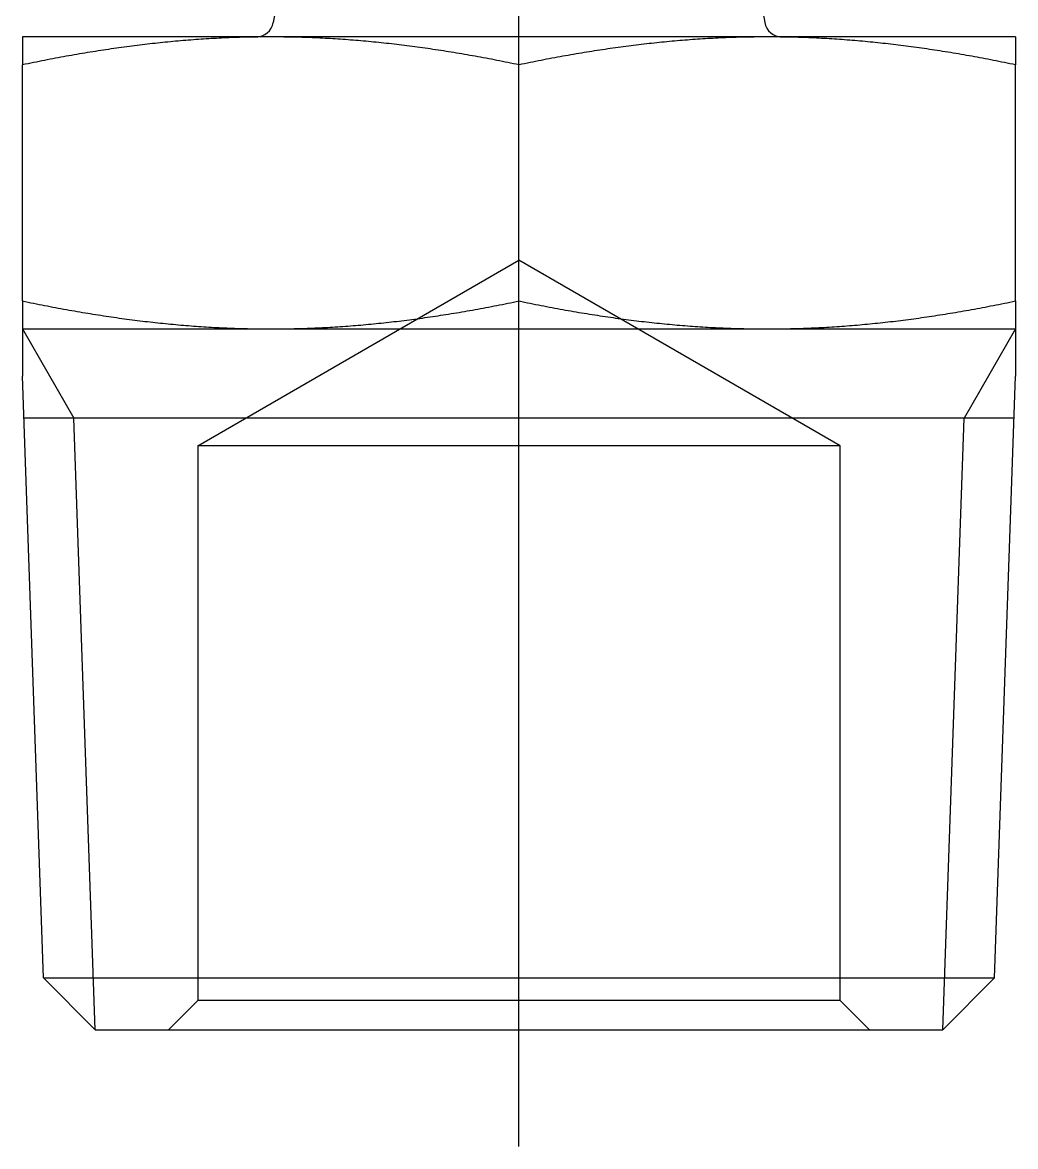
# Model space of a CAD drawing. Extents: x -9.8 to 55.9, y -19.1 to 39.3.
# Drawn here: x 38.94 to 55.94, y -2 to 17.25 of the extents above; entities that cross this region are included whole.
import ezdxf

# ---------------------------------------------------------------- set-up
doc = ezdxf.new("R2010")
doc.units = 0
doc.linetypes.add('CENTER', pattern=[50.8, 31.75, -6.35, 6.35, -6.35])
doc.linetypes.add('DASHED', pattern=[19.05, 12.7, -6.35])
doc.layers.get('0').update_dxf_attribs({"linetype": 'CONTINUOUS'})
doc.layers.add('CENTER', color=1, linetype='CENTER')

msp = doc.modelspace()

# ---------------------------------------------------------------- linework, layer by layer
at = {"color": 7, "linetype": 'CONTINUOUS'}
for p, q in [((43.442697, 18.4), (43.236851, 17.247263)), ((51.442697, 18.4), (51.648543, 17.247263)), ((43.192697, 17), (38.942697, 17)), ((38.942697, 17), (38.942697, 16.521396)), ((51.692697, 17), (43.192697, 17)), ((55.942697, 17), (51.692697, 17)), ((55.942697, 17), (55.942697, 16.521396)), ((38.942697, 12.478604), (38.942697, 16.521396)), ((47.442697, 12.478604), (47.442697, 16.521396)), ((55.942697, 12.478604), (55.942697, 16.521396)), ((38.942697, 12.478604), (38.942697, 12)), ((55.942697, 12.478604), (55.942697, 12)), ((38.942697, 12), (43.192697, 12)), ((38.942697, 12), (38.942697, 11.189527)), ((43.192697, 12), (51.692697, 12)), ((51.692697, 12), (55.942697, 12)), ((55.942697, 12), (55.942697, 11.189527)), ((39.30247, 0.886974), (38.942697, 11.189527)), ((55.582924, 0.886974), (55.942697, 11.189527)), ((55.917713, 10.474092), (38.96768, 10.474092)), ((39.30247, 0.886974), (55.58095, 0.886974)), ((39.30247, 0.886974), (40.189444, 0)), ((55.582924, 0.886974), (54.69595, 0)), ((40.189444, 0), (54.69595, 0))]:
    msp.add_line(p, q, dxfattribs=at)
at = {"color": 3, "linetype": 'DASHED'}
for p, q in [((41.942688, 9.999686), (47.442688, 13.175112)), ((52.942688, 9.999686), (47.442688, 13.175112)), ((52.942688, 9.999686), (41.942688, 9.999686)), ((41.942688, 9.999686), (41.942688, 0.499686)), ((52.942688, 0.499686), (52.942688, 9.999686)), ((41.942688, 0.499686), (41.442688, -0.000314)), ((52.942688, 0.499686), (41.942688, 0.499686)), ((53.442688, -0.000314), (52.942688, 0.499686))]:
    msp.add_line(p, q, dxfattribs=at)
at = {"color": 3, "linetype": 'CONTINUOUS'}
for p, q in [((38.942697, 12), (39.82368, 10.474092)), ((55.942697, 12), (55.061713, 10.474092)), ((40.189444, 0), (39.82368, 10.474092)), ((54.69595, 0), (55.061713, 10.474092))]:
    msp.add_line(p, q, dxfattribs=at)
at = {"color": 7}
for points in [[(43.1927, 17, 0), (43.1478, 16.9999, 0), (43.1031, 16.9998, 0), (43.0583, 16.9995, 0), (43.0137, 16.9991, 0), (42.9691, 16.9986, 0), (42.9246, 16.9979, 0), (42.8802, 16.9972, 0), (42.8358, 16.9964, 0), (42.7914, 16.9954, 0), (42.7472, 16.9943, 0), (42.7029, 16.9932, 0), (42.6587, 16.9919, 0), (42.6146, 16.9905, 0), (42.5705, 16.989, 0), (42.5265, 16.9874, 0), (42.4824, 16.9856, 0), (42.4385, 16.9838, 0), (42.3945, 16.9819, 0), (42.3506, 16.9798, 0), (42.3067, 16.9777, 0), (42.2629, 16.9754, 0), (42.219, 16.9731, 0), (42.1752, 16.9706, 0), (42.1314, 16.968, 0), (42.0877, 16.9653, 0), (42.0439, 16.9626, 0), (42.0002, 16.9597, 0), (41.9564, 16.9567, 0), (41.9127, 16.9536, 0), (41.869, 16.9504, 0), (41.8253, 16.9471, 0), (41.7816, 16.9437, 0), (41.7379, 16.9402, 0), (41.6942, 16.9365, 0), (41.6505, 16.9328, 0), (41.6067, 16.929, 0), (41.563, 16.9251, 0), (41.5193, 16.9211, 0), (41.4755, 16.9169, 0), (41.4318, 16.9127, 0), (41.388, 16.9084, 0), (41.3442, 16.9039, 0), (41.3004, 16.8994, 0), (41.2565, 16.8948, 0), (41.2127, 16.89, 0), (41.1688, 16.8852, 0), (41.1249, 16.8803, 0), (41.0809, 16.8752, 0), (41.0369, 16.8701, 0), (40.9929, 16.8648, 0), (40.9489, 16.8595, 0), (40.9048, 16.854, 0), (40.8606, 16.8485, 0), (40.8164, 16.8428, 0), (40.7722, 16.837, 0), (40.7279, 16.8312, 0), (40.6836, 16.8252, 0), (40.6392, 16.8192, 0), (40.5948, 16.813, 0), (40.5503, 16.8067, 0), (40.5058, 16.8004, 0), (40.4612, 16.7939, 0), (40.4165, 16.7873, 0), (40.3718, 16.7806, 0), (40.327, 16.7738, 0), (40.2822, 16.767, 0), (40.2372, 16.76, 0), (40.1922, 16.7529, 0), (40.1472, 16.7457, 0), (40.102, 16.7384, 0), (40.0568, 16.731, 0), (40.0115, 16.7235, 0), (39.9661, 16.7159, 0), (39.9206, 16.7081, 0), (39.8751, 16.7003, 0), (39.8294, 16.6924, 0), (39.7837, 16.6844, 0), (39.7379, 16.6762, 0), (39.692, 16.668, 0), (39.6459, 16.6596, 0), (39.5998, 16.6512, 0), (39.5536, 16.6426, 0), (39.5073, 16.6339, 0), (39.4609, 16.6252, 0), (39.4143, 16.6163, 0), (39.3677, 16.6073, 0), (39.321, 16.5982, 0), (39.2741, 16.589, 0), (39.2271, 16.5796, 0), (39.18, 16.5702, 0), (39.1328, 16.5607, 0), (39.0855, 16.551, 0), (39.038, 16.5413, 0), (38.9904, 16.5314, 0), (38.9427, 16.5214, 0)], [(47.4427, 16.5214, 0), (47.395, 16.5314, 0), (47.3474, 16.5413, 0), (47.2999, 16.551, 0), (47.2526, 16.5607, 0), (47.2054, 16.5702, 0), (47.1583, 16.5796, 0), (47.1113, 16.589, 0), (47.0644, 16.5982, 0), (47.0177, 16.6073, 0), (46.9711, 16.6163, 0), (46.9245, 16.6252, 0), (46.8781, 16.6339, 0), (46.8318, 16.6426, 0), (46.7856, 16.6512, 0), (46.7394, 16.6596, 0), (46.6934, 16.668, 0), (46.6475, 16.6762, 0), (46.6017, 16.6844, 0), (46.556, 16.6924, 0), (46.5103, 16.7003, 0), (46.4648, 16.7081, 0), (46.4193, 16.7159, 0), (46.3739, 16.7235, 0), (46.3286, 16.731, 0), (46.2834, 16.7384, 0), (46.2382, 16.7457, 0), (46.1931, 16.7529, 0), (46.1482, 16.76, 0), (46.1032, 16.767, 0), (46.0584, 16.7738, 0), (46.0136, 16.7806, 0), (45.9689, 16.7873, 0), (45.9242, 16.7939, 0), (45.8796, 16.8004, 0), (45.8351, 16.8067, 0), (45.7906, 16.813, 0), (45.7461, 16.8192, 0), (45.7018, 16.8252, 0), (45.6575, 16.8312, 0), (45.6132, 16.837, 0), (45.569, 16.8428, 0), (45.5248, 16.8485, 0), (45.4806, 16.854, 0), (45.4365, 16.8595, 0), (45.3925, 16.8648, 0), (45.3485, 16.8701, 0), (45.3045, 16.8752, 0), (45.2605, 16.8803, 0), (45.2166, 16.8852, 0), (45.1727, 16.89, 0), (45.1289, 16.8948, 0), (45.085, 16.8994, 0), (45.0412, 16.9039, 0), (44.9974, 16.9084, 0), (44.9536, 16.9127, 0), (44.9099, 16.9169, 0), (44.8661, 16.9211, 0), (44.8224, 16.9251, 0), (44.7786, 16.929, 0), (44.7349, 16.9328, 0), (44.6912, 16.9365, 0), (44.6475, 16.9402, 0), (44.6038, 16.9437, 0), (44.5601, 16.9471, 0), (44.5164, 16.9504, 0), (44.4727, 16.9536, 0), (44.429, 16.9567, 0), (44.3852, 16.9597, 0), (44.3415, 16.9626, 0), (44.2977, 16.9653, 0), (44.254, 16.968, 0), (44.2102, 16.9706, 0), (44.1664, 16.9731, 0), (44.1225, 16.9754, 0), (44.0787, 16.9777, 0), (44.0348, 16.9798, 0), (43.9909, 16.9819, 0), (43.9469, 16.9838, 0), (43.903, 16.9856, 0), (43.8589, 16.9874, 0), (43.8149, 16.989, 0), (43.7708, 16.9905, 0), (43.7267, 16.9919, 0), (43.6825, 16.9932, 0), (43.6382, 16.9943, 0), (43.594, 16.9954, 0), (43.5496, 16.9964, 0), (43.5052, 16.9972, 0), (43.4608, 16.9979, 0), (43.4163, 16.9986, 0), (43.3717, 16.9991, 0), (43.327, 16.9995, 0), (43.2823, 16.9998, 0), (43.2376, 16.9999, 0), (43.1927, 17, 0)], [(51.6927, 17, 0), (51.6478, 16.9999, 0), (51.6031, 16.9998, 0), (51.5583, 16.9995, 0), (51.5137, 16.9991, 0), (51.4691, 16.9986, 0), (51.4246, 16.9979, 0), (51.3802, 16.9972, 0), (51.3358, 16.9964, 0), (51.2914, 16.9954, 0), (51.2472, 16.9943, 0), (51.2029, 16.9932, 0), (51.1587, 16.9919, 0), (51.1146, 16.9905, 0), (51.0705, 16.989, 0), (51.0265, 16.9874, 0), (50.9824, 16.9856, 0), (50.9385, 16.9838, 0), (50.8945, 16.9819, 0), (50.8506, 16.9798, 0), (50.8067, 16.9777, 0), (50.7629, 16.9754, 0), (50.719, 16.9731, 0), (50.6752, 16.9706, 0), (50.6314, 16.968, 0), (50.5877, 16.9653, 0), (50.5439, 16.9626, 0), (50.5002, 16.9597, 0), (50.4564, 16.9567, 0), (50.4127, 16.9536, 0), (50.369, 16.9504, 0), (50.3253, 16.9471, 0), (50.2816, 16.9437, 0), (50.2379, 16.9402, 0), (50.1942, 16.9365, 0), (50.1505, 16.9328, 0), (50.1067, 16.929, 0), (50.063, 16.9251, 0), (50.0193, 16.9211, 0), (49.9755, 16.9169, 0), (49.9318, 16.9127, 0), (49.888, 16.9084, 0), (49.8442, 16.9039, 0), (49.8004, 16.8994, 0), (49.7565, 16.8948, 0), (49.7127, 16.89, 0), (49.6688, 16.8852, 0), (49.6249, 16.8803, 0), (49.5809, 16.8752, 0), (49.5369, 16.8701, 0), (49.4929, 16.8648, 0), (49.4489, 16.8595, 0), (49.4048, 16.854, 0), (49.3606, 16.8485, 0), (49.3164, 16.8428, 0), (49.2722, 16.837, 0), (49.2279, 16.8312, 0), (49.1836, 16.8252, 0), (49.1392, 16.8192, 0), (49.0948, 16.813, 0), (49.0503, 16.8067, 0), (49.0058, 16.8004, 0), (48.9612, 16.7939, 0), (48.9165, 16.7873, 0), (48.8718, 16.7806, 0), (48.827, 16.7738, 0), (48.7822, 16.767, 0), (48.7372, 16.76, 0), (48.6922, 16.7529, 0), (48.6472, 16.7457, 0), (48.602, 16.7384, 0), (48.5568, 16.731, 0), (48.5115, 16.7235, 0), (48.4661, 16.7159, 0), (48.4206, 16.7081, 0), (48.3751, 16.7003, 0), (48.3294, 16.6924, 0), (48.2837, 16.6844, 0), (48.2379, 16.6762, 0), (48.192, 16.668, 0), (48.1459, 16.6596, 0), (48.0998, 16.6512, 0), (48.0536, 16.6426, 0), (48.0073, 16.6339, 0), (47.9609, 16.6252, 0), (47.9143, 16.6163, 0), (47.8677, 16.6073, 0), (47.821, 16.5982, 0), (47.7741, 16.589, 0), (47.7271, 16.5796, 0), (47.68, 16.5702, 0), (47.6328, 16.5607, 0), (47.5855, 16.551, 0), (47.538, 16.5413, 0), (47.4904, 16.5314, 0), (47.4427, 16.5214, 0)], [(55.9427, 16.5214, 0), (55.895, 16.5314, 0), (55.8474, 16.5413, 0), (55.7999, 16.551, 0), (55.7526, 16.5607, 0), (55.7054, 16.5702, 0), (55.6583, 16.5796, 0), (55.6113, 16.589, 0), (55.5644, 16.5982, 0), (55.5177, 16.6073, 0), (55.4711, 16.6163, 0), (55.4245, 16.6252, 0), (55.3781, 16.6339, 0), (55.3318, 16.6426, 0), (55.2856, 16.6512, 0), (55.2394, 16.6596, 0), (55.1934, 16.668, 0), (55.1475, 16.6762, 0), (55.1017, 16.6844, 0), (55.056, 16.6924, 0), (55.0103, 16.7003, 0), (54.9648, 16.7081, 0), (54.9193, 16.7159, 0), (54.8739, 16.7235, 0), (54.8286, 16.731, 0), (54.7834, 16.7384, 0), (54.7382, 16.7457, 0), (54.6931, 16.7529, 0), (54.6482, 16.76, 0), (54.6032, 16.767, 0), (54.5584, 16.7738, 0), (54.5136, 16.7806, 0), (54.4689, 16.7873, 0), (54.4242, 16.7939, 0), (54.3796, 16.8004, 0), (54.3351, 16.8067, 0), (54.2906, 16.813, 0), (54.2461, 16.8192, 0), (54.2018, 16.8252, 0), (54.1575, 16.8312, 0), (54.1132, 16.837, 0), (54.069, 16.8428, 0), (54.0248, 16.8485, 0), (53.9806, 16.854, 0), (53.9365, 16.8595, 0), (53.8925, 16.8648, 0), (53.8485, 16.8701, 0), (53.8045, 16.8752, 0), (53.7605, 16.8803, 0), (53.7166, 16.8852, 0), (53.6727, 16.89, 0), (53.6289, 16.8948, 0), (53.585, 16.8994, 0), (53.5412, 16.9039, 0), (53.4974, 16.9084, 0), (53.4536, 16.9127, 0), (53.4099, 16.9169, 0), (53.3661, 16.9211, 0), (53.3224, 16.9251, 0), (53.2786, 16.929, 0), (53.2349, 16.9328, 0), (53.1912, 16.9365, 0), (53.1475, 16.9402, 0), (53.1038, 16.9437, 0), (53.0601, 16.9471, 0), (53.0164, 16.9504, 0), (52.9727, 16.9536, 0), (52.929, 16.9567, 0), (52.8852, 16.9597, 0), (52.8415, 16.9626, 0), (52.7977, 16.9653, 0), (52.754, 16.968, 0), (52.7102, 16.9706, 0), (52.6664, 16.9731, 0), (52.6225, 16.9754, 0), (52.5787, 16.9777, 0), (52.5348, 16.9798, 0), (52.4909, 16.9819, 0), (52.4469, 16.9838, 0), (52.403, 16.9856, 0), (52.3589, 16.9874, 0), (52.3149, 16.989, 0), (52.2708, 16.9905, 0), (52.2267, 16.9919, 0), (52.1825, 16.9932, 0), (52.1382, 16.9943, 0), (52.094, 16.9954, 0), (52.0496, 16.9964, 0), (52.0052, 16.9972, 0), (51.9608, 16.9979, 0), (51.9163, 16.9986, 0), (51.8717, 16.9991, 0), (51.827, 16.9995, 0), (51.7823, 16.9998, 0), (51.7376, 16.9999, 0), (51.6927, 17, 0)], [(38.9427, 12.4786, 0), (38.9905, 12.4686, 0), (39.0382, 12.4587, 0), (39.0858, 12.4489, 0), (39.1333, 12.4392, 0), (39.1806, 12.4297, 0), (39.2278, 12.4202, 0), (39.2749, 12.4109, 0), (39.3218, 12.4017, 0), (39.3687, 12.3925, 0), (39.4154, 12.3835, 0), (39.462, 12.3746, 0), (39.5085, 12.3658, 0), (39.5549, 12.3572, 0), (39.6012, 12.3486, 0), (39.6474, 12.3401, 0), (39.6935, 12.3318, 0), (39.7395, 12.3235, 0), (39.7854, 12.3153, 0), (39.8312, 12.3073, 0), (39.8769, 12.2994, 0), (39.9225, 12.2915, 0), (39.968, 12.2838, 0), (40.0135, 12.2762, 0), (40.0588, 12.2687, 0), (40.1041, 12.2613, 0), (40.1493, 12.254, 0), (40.1944, 12.2468, 0), (40.2395, 12.2397, 0), (40.2844, 12.2327, 0), (40.3293, 12.2258, 0), (40.3742, 12.219, 0), (40.4189, 12.2123, 0), (40.4636, 12.2058, 0), (40.5082, 12.1993, 0), (40.5528, 12.1929, 0), (40.5973, 12.1867, 0), (40.6418, 12.1805, 0), (40.6861, 12.1744, 0), (40.7305, 12.1685, 0), (40.7748, 12.1626, 0), (40.819, 12.1569, 0), (40.8632, 12.1512, 0), (40.9074, 12.1457, 0), (40.9515, 12.1402, 0), (40.9955, 12.1349, 0), (41.0395, 12.1296, 0), (41.0835, 12.1245, 0), (41.1275, 12.1194, 0), (41.1714, 12.1145, 0), (41.2153, 12.1097, 0), (41.2591, 12.1049, 0), (41.303, 12.1003, 0), (41.3468, 12.0958, 0), (41.3906, 12.0914, 0), (41.4343, 12.087, 0), (41.4781, 12.0828, 0), (41.5218, 12.0787, 0), (41.5655, 12.0747, 0), (41.6092, 12.0708, 0), (41.6529, 12.067, 0), (41.6966, 12.0633, 0), (41.7402, 12.0596, 0), (41.7839, 12.0561, 0), (41.8276, 12.0527, 0), (41.8713, 12.0495, 0), (41.9149, 12.0463, 0), (41.9586, 12.0432, 0), (42.0023, 12.0402, 0), (42.046, 12.0373, 0), (42.0897, 12.0345, 0), (42.1334, 12.0319, 0), (42.1771, 12.0293, 0), (42.2209, 12.0268, 0), (42.2647, 12.0245, 0), (42.3085, 12.0222, 0), (42.3523, 12.0201, 0), (42.3961, 12.0181, 0), (42.44, 12.0161, 0), (42.4839, 12.0143, 0), (42.5278, 12.0126, 0), (42.5718, 12.011, 0), (42.6158, 12.0095, 0), (42.6599, 12.0081, 0), (42.704, 12.0068, 0), (42.7481, 12.0056, 0), (42.7923, 12.0046, 0), (42.8366, 12.0036, 0), (42.8809, 12.0028, 0), (42.9252, 12.002, 0), (42.9697, 12.0014, 0), (43.0141, 12.0009, 0), (43.0587, 12.0005, 0), (43.1033, 12.0002, 0), (43.148, 12.0001, 0), (43.1927, 12, 0)], [(43.1927, 12, 0), (43.2374, 12.0001, 0), (43.2821, 12.0002, 0), (43.3267, 12.0005, 0), (43.3713, 12.0009, 0), (43.4157, 12.0014, 0), (43.4601, 12.002, 0), (43.5045, 12.0028, 0), (43.5488, 12.0036, 0), (43.593, 12.0046, 0), (43.6372, 12.0056, 0), (43.6814, 12.0068, 0), (43.7255, 12.0081, 0), (43.7696, 12.0095, 0), (43.8136, 12.011, 0), (43.8575, 12.0126, 0), (43.9015, 12.0143, 0), (43.9454, 12.0161, 0), (43.9893, 12.0181, 0), (44.0331, 12.0201, 0), (44.0769, 12.0222, 0), (44.1207, 12.0245, 0), (44.1645, 12.0268, 0), (44.2083, 12.0293, 0), (44.252, 12.0319, 0), (44.2957, 12.0345, 0), (44.3394, 12.0373, 0), (44.3831, 12.0402, 0), (44.4268, 12.0432, 0), (44.4705, 12.0463, 0), (44.5141, 12.0495, 0), (44.5578, 12.0527, 0), (44.6015, 12.0561, 0), (44.6452, 12.0596, 0), (44.6888, 12.0633, 0), (44.7325, 12.067, 0), (44.7762, 12.0708, 0), (44.8199, 12.0747, 0), (44.8636, 12.0787, 0), (44.9073, 12.0828, 0), (44.9511, 12.087, 0), (44.9948, 12.0914, 0), (45.0386, 12.0958, 0), (45.0824, 12.1003, 0), (45.1263, 12.1049, 0), (45.1701, 12.1097, 0), (45.214, 12.1145, 0), (45.2579, 12.1194, 0), (45.3019, 12.1245, 0), (45.3459, 12.1296, 0), (45.3899, 12.1349, 0), (45.4339, 12.1402, 0), (45.478, 12.1457, 0), (45.5222, 12.1512, 0), (45.5664, 12.1569, 0), (45.6106, 12.1626, 0), (45.6549, 12.1685, 0), (45.6992, 12.1744, 0), (45.7436, 12.1805, 0), (45.7881, 12.1867, 0), (45.8326, 12.1929, 0), (45.8772, 12.1993, 0), (45.9218, 12.2058, 0), (45.9665, 12.2123, 0), (46.0112, 12.219, 0), (46.0561, 12.2258, 0), (46.101, 12.2327, 0), (46.1459, 12.2397, 0), (46.191, 12.2468, 0), (46.2361, 12.254, 0), (46.2813, 12.2613, 0), (46.3266, 12.2687, 0), (46.3719, 12.2762, 0), (46.4174, 12.2838, 0), (46.4629, 12.2915, 0), (46.5085, 12.2994, 0), (46.5542, 12.3073, 0), (46.6, 12.3153, 0), (46.6459, 12.3235, 0), (46.6919, 12.3318, 0), (46.738, 12.3401, 0), (46.7842, 12.3486, 0), (46.8305, 12.3572, 0), (46.8769, 12.3658, 0), (46.9234, 12.3746, 0), (46.97, 12.3835, 0), (47.0167, 12.3925, 0), (47.0636, 12.4017, 0), (47.1105, 12.4109, 0), (47.1576, 12.4202, 0), (47.2048, 12.4297, 0), (47.2521, 12.4392, 0), (47.2996, 12.4489, 0), (47.3472, 12.4587, 0), (47.3949, 12.4686, 0), (47.4427, 12.4786, 0)], [(47.4427, 12.4786, 0), (47.4905, 12.4686, 0), (47.5382, 12.4587, 0), (47.5858, 12.4489, 0), (47.6333, 12.4392, 0), (47.6806, 12.4297, 0), (47.7278, 12.4202, 0), (47.7749, 12.4109, 0), (47.8218, 12.4017, 0), (47.8687, 12.3925, 0), (47.9154, 12.3835, 0), (47.962, 12.3746, 0), (48.0085, 12.3658, 0), (48.0549, 12.3572, 0), (48.1012, 12.3486, 0), (48.1474, 12.3401, 0), (48.1935, 12.3318, 0), (48.2395, 12.3235, 0), (48.2854, 12.3153, 0), (48.3312, 12.3073, 0), (48.3769, 12.2994, 0), (48.4225, 12.2915, 0), (48.468, 12.2838, 0), (48.5135, 12.2762, 0), (48.5588, 12.2687, 0), (48.6041, 12.2613, 0), (48.6493, 12.254, 0), (48.6944, 12.2468, 0), (48.7395, 12.2397, 0), (48.7844, 12.2327, 0), (48.8293, 12.2258, 0), (48.8742, 12.219, 0), (48.9189, 12.2123, 0), (48.9636, 12.2058, 0), (49.0082, 12.1993, 0), (49.0528, 12.1929, 0), (49.0973, 12.1867, 0), (49.1418, 12.1805, 0), (49.1861, 12.1744, 0), (49.2305, 12.1685, 0), (49.2748, 12.1626, 0), (49.319, 12.1569, 0), (49.3632, 12.1512, 0), (49.4074, 12.1457, 0), (49.4515, 12.1402, 0), (49.4955, 12.1349, 0), (49.5395, 12.1296, 0), (49.5835, 12.1245, 0), (49.6275, 12.1194, 0), (49.6714, 12.1145, 0), (49.7153, 12.1097, 0), (49.7591, 12.1049, 0), (49.803, 12.1003, 0), (49.8468, 12.0958, 0), (49.8906, 12.0914, 0), (49.9343, 12.087, 0), (49.9781, 12.0828, 0), (50.0218, 12.0787, 0), (50.0655, 12.0747, 0), (50.1092, 12.0708, 0), (50.1529, 12.067, 0), (50.1966, 12.0633, 0), (50.2402, 12.0596, 0), (50.2839, 12.0561, 0), (50.3276, 12.0527, 0), (50.3713, 12.0495, 0), (50.4149, 12.0463, 0), (50.4586, 12.0432, 0), (50.5023, 12.0402, 0), (50.546, 12.0373, 0), (50.5897, 12.0345, 0), (50.6334, 12.0319, 0), (50.6771, 12.0293, 0), (50.7209, 12.0268, 0), (50.7647, 12.0245, 0), (50.8085, 12.0222, 0), (50.8523, 12.0201, 0), (50.8961, 12.0181, 0), (50.94, 12.0161, 0), (50.9839, 12.0143, 0), (51.0278, 12.0126, 0), (51.0718, 12.011, 0), (51.1158, 12.0095, 0), (51.1599, 12.0081, 0), (51.204, 12.0068, 0), (51.2481, 12.0056, 0), (51.2923, 12.0046, 0), (51.3366, 12.0036, 0), (51.3809, 12.0028, 0), (51.4252, 12.002, 0), (51.4697, 12.0014, 0), (51.5141, 12.0009, 0), (51.5587, 12.0005, 0), (51.6033, 12.0002, 0), (51.648, 12.0001, 0), (51.6927, 12, 0)], [(51.6927, 12, 0), (51.7374, 12.0001, 0), (51.7821, 12.0002, 0), (51.8267, 12.0005, 0), (51.8713, 12.0009, 0), (51.9157, 12.0014, 0), (51.9601, 12.002, 0), (52.0045, 12.0028, 0), (52.0488, 12.0036, 0), (52.093, 12.0046, 0), (52.1372, 12.0056, 0), (52.1814, 12.0068, 0), (52.2255, 12.0081, 0), (52.2696, 12.0095, 0), (52.3136, 12.011, 0), (52.3575, 12.0126, 0), (52.4015, 12.0143, 0), (52.4454, 12.0161, 0), (52.4893, 12.0181, 0), (52.5331, 12.0201, 0), (52.5769, 12.0222, 0), (52.6207, 12.0245, 0), (52.6645, 12.0268, 0), (52.7083, 12.0293, 0), (52.752, 12.0319, 0), (52.7957, 12.0345, 0), (52.8394, 12.0373, 0), (52.8831, 12.0402, 0), (52.9268, 12.0432, 0), (52.9705, 12.0463, 0), (53.0141, 12.0495, 0), (53.0578, 12.0527, 0), (53.1015, 12.0561, 0), (53.1452, 12.0596, 0), (53.1888, 12.0633, 0), (53.2325, 12.067, 0), (53.2762, 12.0708, 0), (53.3199, 12.0747, 0), (53.3636, 12.0787, 0), (53.4073, 12.0828, 0), (53.4511, 12.087, 0), (53.4948, 12.0914, 0), (53.5386, 12.0958, 0), (53.5824, 12.1003, 0), (53.6263, 12.1049, 0), (53.6701, 12.1097, 0), (53.714, 12.1145, 0), (53.7579, 12.1194, 0), (53.8019, 12.1245, 0), (53.8459, 12.1296, 0), (53.8899, 12.1349, 0), (53.9339, 12.1402, 0), (53.978, 12.1457, 0), (54.0222, 12.1512, 0), (54.0664, 12.1569, 0), (54.1106, 12.1626, 0), (54.1549, 12.1685, 0), (54.1992, 12.1744, 0), (54.2436, 12.1805, 0), (54.2881, 12.1867, 0), (54.3326, 12.1929, 0), (54.3772, 12.1993, 0), (54.4218, 12.2058, 0), (54.4665, 12.2123, 0), (54.5112, 12.219, 0), (54.5561, 12.2258, 0), (54.601, 12.2327, 0), (54.6459, 12.2397, 0), (54.691, 12.2468, 0), (54.7361, 12.254, 0), (54.7813, 12.2613, 0), (54.8266, 12.2687, 0), (54.8719, 12.2762, 0), (54.9174, 12.2838, 0), (54.9629, 12.2915, 0), (55.0085, 12.2994, 0), (55.0542, 12.3073, 0), (55.1, 12.3153, 0), (55.1459, 12.3235, 0), (55.1919, 12.3318, 0), (55.238, 12.3401, 0), (55.2842, 12.3486, 0), (55.3305, 12.3572, 0), (55.3769, 12.3658, 0), (55.4234, 12.3746, 0), (55.47, 12.3835, 0), (55.5167, 12.3925, 0), (55.5636, 12.4017, 0), (55.6105, 12.4109, 0), (55.6576, 12.4202, 0), (55.7048, 12.4297, 0), (55.7521, 12.4392, 0), (55.7996, 12.4489, 0), (55.8472, 12.4587, 0), (55.8949, 12.4686, 0), (55.9427, 12.4786, 0)]]:
    msp.add_polyline3d(points, dxfattribs=at)
at = {"color": 7, "linetype": 'CONTINUOUS'}
for centre, start, end in [((42.941523, 17.3), 270, 349.8753283), ((51.943871, 17.3), 190.1246717, 270)]:
    msp.add_arc(centre, 0.3, start, end, dxfattribs=at)
at = {"layer": 'CENTER', "color": 1, "linetype": 'CENTER'}
msp.add_line((47.442697, -2), (47.442697, 39.304953), dxfattribs=at)

doc.saveas('drawing.dxf')
